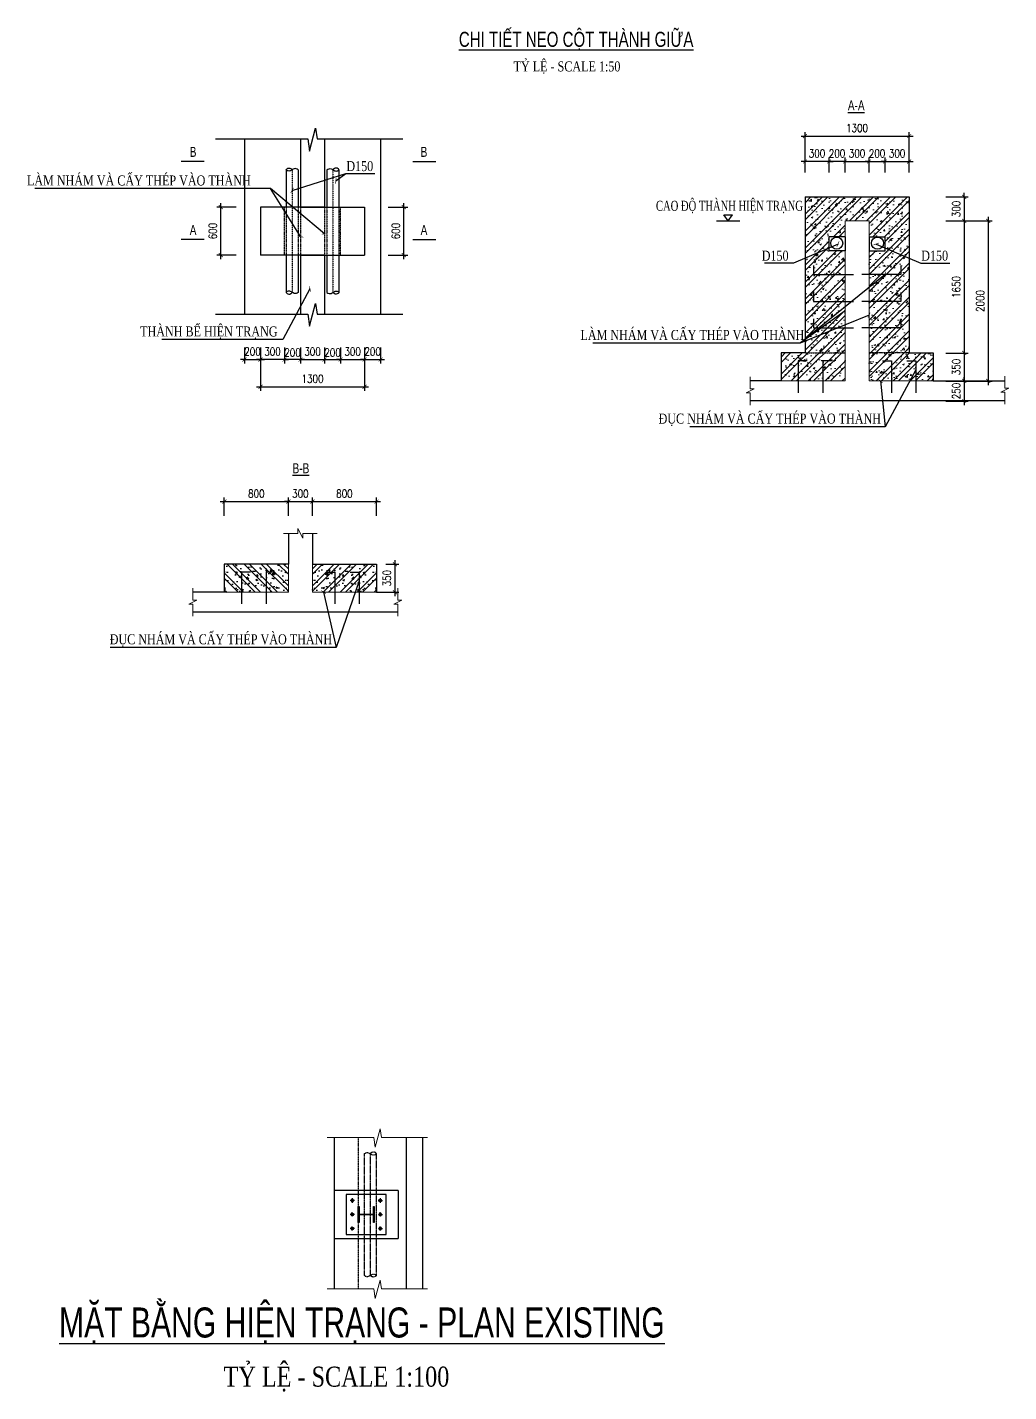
# Model space of a CAD drawing. Header units: millimetres. Extents: x -702765 to 835888, y -645289 to 262.
# Drawn here: x 548044 to 560301, y -361545 to -344497 of the extents above; entities that cross this region are included whole.
import ezdxf
from ezdxf.enums import TextEntityAlignment as Align

# ---------------------------------------------------------------- set-up
doc = ezdxf.new("R2010")
doc.units = ezdxf.units.MM
doc.header["$LTSCALE"] = 0.01
for name, pattern in [('CENTER2', [1.125, 0.75, -0.125, 0.125, -0.125]), ('DASHDOT', [1, 0.5, -0.25, 0, -0.25]), ('DASHED', [19.05, 12.7, -6.35]), ('HIDDEN', [9.525, 6.35, -3.175])]:
    doc.linetypes.add(name, pattern=pattern)
doc.layers.add('HACH', color=8, linetype='Continuous', lineweight=9)
for name, color, linetype in [('khuat', 6, 'DASHED'), ('KHUAT1', 2, 'HIDDEN'), ('TEXT', 2, 'Continuous'), ('THEP', 4, 'Continuous'), ('TIM', 1, 'CENTER2'), ('TIMTRUC', 1, 'DASHDOT'), ('TUONG', 7, 'Continuous')]:
    doc.layers.add(name, color=color, linetype=linetype)
doc.styles.add('style3', font='VHAVAN.TTF', dxfattribs={"width": 0.75})
doc.styles.add('style4', font='vntimeh.shx', dxfattribs={"width": 0.75, "bigfont": 'romansvn.shx'})
doc.styles.add('text', font='romans.shx', dxfattribs={"width": 0.8, "bigfont": 'romansvn.shx'})
doc.styles.add('text1', font='vntimeh.shx', dxfattribs={"width": 0.8, "bigfont": 'romansvn.shx'})
doc.styles.add('VNTIMEHSHX', font='vntimeh.shx', dxfattribs={"width": 0.75})
doc.linetypes.add('ZIGZAG', pattern='A,0.0001,-0.2,[131,ltypeshp.shx,S=0.2,R=0,X=-0.2,Y=0],-0.4,[131,ltypeshp.shx,S=0.2,R=180,X=0.2,Y=0],-0.2', length=0.8001)
doc.dimstyles.new('1-50', dxfattribs={"dimscale": 50, "dimtxt": 2, "dimasz": 1, "dimexe": 1, "dimexo": 0, "dimgap": 1, "dimtad": 1, "dimdec": 0, "dimtxsty": 'text', "dimblk": 'ARCHTICK', "dimcen": 2.5, "dimdle": 1, "dimclrd": 1, "dimclre": 1, "dimclrt": 2, "dimadec": 0, "dimazin": 0, "dimtfac": 1, "dimtdec": 0, "dimtix": 1, "dimtmove": 2, "dimatfit": 3, "dimldrblk": 'ARCHTICK', "dimfxl": 0, "dimarcsym": 0})

# ---------------------------------------------------------------- blocks, each defined once
blk = doc.blocks.new('_ArchTick')
at = {"color": 0, "linetype": 'ByBlock', "const_width": 0.15}
blk.add_lwpolyline([(-0.5, -0.5), (0.5, 0.5)], dxfattribs=at)
blk = doc.blocks.new('*D280')
at = {"color": 1, "lineweight": -2}
for p, q in [((551457, -348497), (551457, -348699)), ((551757, -348497), (551757, -348699)), ((551457, -348649), (551407, -348649)), ((551457, -348649), (551757, -348649)), ((551757, -348649), (551807, -348649))]:
    blk.add_line(p, q, dxfattribs=at)
at = {"layer": 'Defpoints', "color": 0}
for p in [(551457, -348497), (551757, -348497), (551757, -348649)]:
    blk.add_point(p, dxfattribs=at)
at = {"color": 1, "lineweight": -2, "xscale": 50, "yscale": 50, "zscale": 50}
blk.add_blockref('_ArchTick', (551457, -348649), dxfattribs=at)
at = {"color": 1, "lineweight": -2, "xscale": 50, "yscale": 50, "zscale": 50, "rotation": 180}
blk.add_blockref('_ArchTick', (551757, -348649), dxfattribs=at)
at = {"color": 2, "insert": (551607, -348549), "char_height": 100, "attachment_point": 5, "style": 'text'}
blk.add_mtext('300', dxfattribs=at)
blk = doc.blocks.new('*D281')
at = {"color": 1, "lineweight": -2}
for p, q in [((551757, -348497), (551757, -348699)), ((551957, -348497), (551957, -348699)), ((551707, -348649), (552007, -348649))]:
    blk.add_line(p, q, dxfattribs=at)
at = {"layer": 'Defpoints', "color": 0}
for p in [(551757, -348497), (551957, -348497), (551957, -348649)]:
    blk.add_point(p, dxfattribs=at)
at = {"color": 1, "lineweight": -2, "xscale": 50, "yscale": 50, "zscale": 50, "rotation": 180}
blk.add_blockref('_ArchTick', (551757, -348649), dxfattribs=at)
at = {"color": 1, "lineweight": -2, "xscale": 50, "yscale": 50, "zscale": 50}
blk.add_blockref('_ArchTick', (551957, -348649), dxfattribs=at)
at = {"color": 2, "insert": (551857, -348562), "char_height": 100, "attachment_point": 5, "style": 'text'}
blk.add_mtext('200', dxfattribs=at)
blk = doc.blocks.new('*D282')
at = {"color": 1, "lineweight": -2}
for p, q in [((551957, -348497), (551957, -348699)), ((552257, -348497), (552257, -348699)), ((551957, -348649), (551907, -348649)), ((551957, -348649), (552257, -348649)), ((552257, -348649), (552307, -348649))]:
    blk.add_line(p, q, dxfattribs=at)
at = {"layer": 'Defpoints', "color": 0}
for p in [(551957, -348497), (552257, -348497), (552257, -348649)]:
    blk.add_point(p, dxfattribs=at)
at = {"color": 1, "lineweight": -2, "xscale": 50, "yscale": 50, "zscale": 50}
blk.add_blockref('_ArchTick', (551957, -348649), dxfattribs=at)
at = {"color": 1, "lineweight": -2, "xscale": 50, "yscale": 50, "zscale": 50, "rotation": 180}
blk.add_blockref('_ArchTick', (552257, -348649), dxfattribs=at)
at = {"color": 2, "insert": (552107, -348549), "char_height": 100, "attachment_point": 5, "style": 'text'}
blk.add_mtext('300', dxfattribs=at)
blk = doc.blocks.new('*D283')
at = {"color": 1, "lineweight": -2}
for p, q in [((550957, -348497), (550957, -349039)), ((552257, -348497), (552257, -349039)), ((550907, -348989), (552307, -348989))]:
    blk.add_line(p, q, dxfattribs=at)
at = {"layer": 'Defpoints', "color": 0}
for p in [(550957, -348497), (552257, -348497), (552257, -348989)]:
    blk.add_point(p, dxfattribs=at)
at = {"color": 1, "lineweight": -2, "xscale": 50, "yscale": 50, "zscale": 50, "rotation": 180}
blk.add_blockref('_ArchTick', (550957, -348989), dxfattribs=at)
at = {"color": 1, "lineweight": -2, "xscale": 50, "yscale": 50, "zscale": 50}
blk.add_blockref('_ArchTick', (552257, -348989), dxfattribs=at)
at = {"color": 2, "insert": (551607, -348889), "char_height": 100, "attachment_point": 5, "style": 'text'}
blk.add_mtext('1300', dxfattribs=at)
blk = doc.blocks.new('*D284')
at = {"color": 1, "lineweight": -2}
for p, q in [((552746, -347394), (552746, -346694)), ((552553, -346744), (552796, -346744)), ((552553, -347344), (552796, -347344))]:
    blk.add_line(p, q, dxfattribs=at)
at = {"layer": 'Defpoints', "color": 0}
for p in [(552553, -346744), (552746, -346744), (552553, -347344)]:
    blk.add_point(p, dxfattribs=at)
at = {"color": 1, "lineweight": -2, "xscale": 50, "yscale": 50, "zscale": 50}
for p, rotation in [((552746, -346744), 90), ((552746, -347344), 270)]:
    blk.add_blockref('_ArchTick', p, dxfattribs=dict(at, rotation=rotation))
at = {"color": 2, "insert": (552646, -347044), "char_height": 100, "attachment_point": 5, "rotation": 90, "style": 'text'}
blk.add_mtext('600', dxfattribs=at)
blk = doc.blocks.new('*D285')
at = {"color": 1, "lineweight": -2}
for p, q in [((558257, -346174), (558207, -346174)), ((558257, -346312), (558257, -346124)), ((558257, -346174), (558557, -346174)), ((558557, -346312), (558557, -346124)), ((558557, -346174), (558607, -346174))]:
    blk.add_line(p, q, dxfattribs=at)
at = {"layer": 'Defpoints', "color": 0}
for p in [(558557, -346174), (558257, -346312), (558557, -346312)]:
    blk.add_point(p, dxfattribs=at)
at = {"color": 1, "lineweight": -2, "xscale": 50, "yscale": 50, "zscale": 50}
blk.add_blockref('_ArchTick', (558257, -346174), dxfattribs=at)
at = {"color": 1, "lineweight": -2, "xscale": 50, "yscale": 50, "zscale": 50, "rotation": 180}
blk.add_blockref('_ArchTick', (558557, -346174), dxfattribs=at)
at = {"color": 2, "insert": (558407, -346074), "char_height": 100, "attachment_point": 5, "style": 'text'}
blk.add_mtext('300', dxfattribs=at)
blk = doc.blocks.new('*D286')
at = {"color": 1, "lineweight": -2}
for p, q in [((558557, -346174), (558507, -346174)), ((558557, -346312), (558557, -346124)), ((558557, -346174), (558757, -346174)), ((558757, -346312), (558757, -346124)), ((558757, -346174), (558807, -346174))]:
    blk.add_line(p, q, dxfattribs=at)
at = {"layer": 'Defpoints', "color": 0}
for p in [(558757, -346174), (558557, -346312), (558757, -346312)]:
    blk.add_point(p, dxfattribs=at)
at = {"color": 1, "lineweight": -2, "xscale": 50, "yscale": 50, "zscale": 50}
blk.add_blockref('_ArchTick', (558557, -346174), dxfattribs=at)
at = {"color": 1, "lineweight": -2, "xscale": 50, "yscale": 50, "zscale": 50, "rotation": 180}
blk.add_blockref('_ArchTick', (558757, -346174), dxfattribs=at)
at = {"color": 2, "insert": (558657, -346074), "char_height": 100, "attachment_point": 5, "style": 'text'}
blk.add_mtext('200', dxfattribs=at)
blk = doc.blocks.new('*D287')
at = {"color": 1, "lineweight": -2}
for p, q in [((558757, -346174), (558707, -346174)), ((558757, -346312), (558757, -346124)), ((558757, -346174), (559057, -346174)), ((559057, -346312), (559057, -346124)), ((559057, -346174), (559107, -346174))]:
    blk.add_line(p, q, dxfattribs=at)
at = {"layer": 'Defpoints', "color": 0}
for p in [(559057, -346174), (558757, -346312), (559057, -346312)]:
    blk.add_point(p, dxfattribs=at)
at = {"color": 1, "lineweight": -2, "xscale": 50, "yscale": 50, "zscale": 50}
blk.add_blockref('_ArchTick', (558757, -346174), dxfattribs=at)
at = {"color": 1, "lineweight": -2, "xscale": 50, "yscale": 50, "zscale": 50, "rotation": 180}
blk.add_blockref('_ArchTick', (559057, -346174), dxfattribs=at)
at = {"color": 2, "insert": (558907, -346074), "char_height": 100, "attachment_point": 5, "style": 'text'}
blk.add_mtext('300', dxfattribs=at)
blk = doc.blocks.new('*D288')
at = {"color": 1, "lineweight": -2}
for p, q in [((557707, -345856), (559107, -345856)), ((557757, -346312), (557757, -345806)), ((559057, -346312), (559057, -345806))]:
    blk.add_line(p, q, dxfattribs=at)
at = {"layer": 'Defpoints', "color": 0}
for p in [(559057, -345856), (557757, -346312), (559057, -346312)]:
    blk.add_point(p, dxfattribs=at)
at = {"color": 1, "lineweight": -2, "xscale": 50, "yscale": 50, "zscale": 50, "rotation": 180}
blk.add_blockref('_ArchTick', (557757, -345856), dxfattribs=at)
at = {"color": 1, "lineweight": -2, "xscale": 50, "yscale": 50, "zscale": 50}
blk.add_blockref('_ArchTick', (559057, -345856), dxfattribs=at)
at = {"color": 2, "insert": (558407, -345756), "char_height": 100, "attachment_point": 5, "style": 'text'}
blk.add_mtext('1300', dxfattribs=at)
blk = doc.blocks.new('*D289')
at = {"color": 1, "lineweight": -2}
for p, q in [((550461, -347394), (550461, -346694)), ((550654, -346744), (550411, -346744)), ((550654, -347344), (550411, -347344))]:
    blk.add_line(p, q, dxfattribs=at)
at = {"layer": 'Defpoints', "color": 0}
for p in [(550461, -346744), (550654, -346744), (550654, -347344)]:
    blk.add_point(p, dxfattribs=at)
at = {"color": 1, "lineweight": -2, "xscale": 50, "yscale": 50, "zscale": 50}
for p, rotation in [((550461, -346744), 90), ((550461, -347344), 270)]:
    blk.add_blockref('_ArchTick', p, dxfattribs=dict(at, rotation=rotation))
at = {"color": 2, "insert": (550361, -347044), "char_height": 100, "attachment_point": 5, "rotation": 90, "style": 'text'}
blk.add_mtext('600', dxfattribs=at)
blk = doc.blocks.new('*D290')
at = {"color": 1, "lineweight": -2}
for p, q in [((551257, -348497), (551257, -348699)), ((551457, -348497), (551457, -348699)), ((551507, -348649), (551207, -348649))]:
    blk.add_line(p, q, dxfattribs=at)
at = {"layer": 'Defpoints', "color": 0}
for p in [(551257, -348497), (551457, -348497), (551257, -348649)]:
    blk.add_point(p, dxfattribs=at)
at = {"color": 1, "lineweight": -2, "xscale": 50, "yscale": 50, "zscale": 50, "rotation": 180}
blk.add_blockref('_ArchTick', (551257, -348649), dxfattribs=at)
at = {"color": 1, "lineweight": -2, "xscale": 50, "yscale": 50, "zscale": 50}
blk.add_blockref('_ArchTick', (551457, -348649), dxfattribs=at)
at = {"color": 2, "insert": (551357, -348562), "char_height": 100, "attachment_point": 5, "style": 'text'}
blk.add_mtext('200', dxfattribs=at)
blk = doc.blocks.new('*D291')
at = {"color": 1, "lineweight": -2}
for p, q in [((550957, -348497), (550957, -348699)), ((551257, -348497), (551257, -348699)), ((550957, -348649), (550907, -348649)), ((551257, -348649), (550957, -348649)), ((551257, -348649), (551307, -348649))]:
    blk.add_line(p, q, dxfattribs=at)
at = {"layer": 'Defpoints', "color": 0}
for p in [(550957, -348497), (551257, -348497), (550957, -348649)]:
    blk.add_point(p, dxfattribs=at)
at = {"color": 1, "lineweight": -2, "xscale": 50, "yscale": 50, "zscale": 50}
blk.add_blockref('_ArchTick', (550957, -348649), dxfattribs=at)
at = {"color": 1, "lineweight": -2, "xscale": 50, "yscale": 50, "zscale": 50, "rotation": 180}
blk.add_blockref('_ArchTick', (551257, -348649), dxfattribs=at)
at = {"color": 2, "insert": (551107, -348549), "char_height": 100, "attachment_point": 5, "style": 'text'}
blk.add_mtext('300', dxfattribs=at)
blk = doc.blocks.new('*D292')
at = {"color": 1, "lineweight": -2}
for p, q in [((558057, -346174), (558007, -346174)), ((558057, -346312), (558057, -346124)), ((558257, -346174), (558057, -346174)), ((558257, -346312), (558257, -346124)), ((558257, -346174), (558307, -346174))]:
    blk.add_line(p, q, dxfattribs=at)
at = {"layer": 'Defpoints', "color": 0}
for p in [(558057, -346174), (558057, -346312), (558257, -346312)]:
    blk.add_point(p, dxfattribs=at)
at = {"color": 1, "lineweight": -2, "xscale": 50, "yscale": 50, "zscale": 50}
blk.add_blockref('_ArchTick', (558057, -346174), dxfattribs=at)
at = {"color": 1, "lineweight": -2, "xscale": 50, "yscale": 50, "zscale": 50, "rotation": 180}
blk.add_blockref('_ArchTick', (558257, -346174), dxfattribs=at)
at = {"color": 2, "insert": (558157, -346074), "char_height": 100, "attachment_point": 5, "style": 'text'}
blk.add_mtext('200', dxfattribs=at)
blk = doc.blocks.new('*D293')
at = {"color": 1, "lineweight": -2}
for p, q in [((557757, -346174), (557707, -346174)), ((557757, -346312), (557757, -346124)), ((558057, -346174), (557757, -346174)), ((558057, -346312), (558057, -346124)), ((558057, -346174), (558107, -346174))]:
    blk.add_line(p, q, dxfattribs=at)
at = {"layer": 'Defpoints', "color": 0}
for p in [(557757, -346174), (557757, -346312), (558057, -346312)]:
    blk.add_point(p, dxfattribs=at)
at = {"color": 1, "lineweight": -2, "xscale": 50, "yscale": 50, "zscale": 50}
blk.add_blockref('_ArchTick', (557757, -346174), dxfattribs=at)
at = {"color": 1, "lineweight": -2, "xscale": 50, "yscale": 50, "zscale": 50, "rotation": 180}
blk.add_blockref('_ArchTick', (558057, -346174), dxfattribs=at)
at = {"color": 2, "insert": (557907, -346074), "char_height": 100, "attachment_point": 5, "style": 'text'}
blk.add_mtext('300', dxfattribs=at)
blk = doc.blocks.new('*D296')
at = {"color": 1, "lineweight": -2}
for p, q in [((550757, -348497), (550757, -348699)), ((550957, -348497), (550957, -348699)), ((550757, -348649), (550707, -348649)), ((550757, -348649), (550957, -348649)), ((550957, -348649), (551007, -348649))]:
    blk.add_line(p, q, dxfattribs=at)
at = {"layer": 'Defpoints', "color": 0}
for p in [(550757, -348497), (550957, -348497), (550957, -348649)]:
    blk.add_point(p, dxfattribs=at)
at = {"color": 1, "lineweight": -2, "xscale": 50, "yscale": 50, "zscale": 50}
blk.add_blockref('_ArchTick', (550757, -348649), dxfattribs=at)
at = {"color": 1, "lineweight": -2, "xscale": 50, "yscale": 50, "zscale": 50, "rotation": 180}
blk.add_blockref('_ArchTick', (550957, -348649), dxfattribs=at)
at = {"color": 2, "insert": (550857, -348549), "char_height": 100, "attachment_point": 5, "style": 'text'}
blk.add_mtext('200', dxfattribs=at)
blk = doc.blocks.new('*D297')
at = {"color": 1, "lineweight": -2}
for p, q in [((552257, -348497), (552257, -348699)), ((552457, -348497), (552457, -348699)), ((552257, -348649), (552207, -348649)), ((552257, -348649), (552457, -348649)), ((552457, -348649), (552507, -348649))]:
    blk.add_line(p, q, dxfattribs=at)
at = {"layer": 'Defpoints', "color": 0}
for p in [(552257, -348497), (552457, -348497), (552457, -348649)]:
    blk.add_point(p, dxfattribs=at)
at = {"color": 1, "lineweight": -2, "xscale": 50, "yscale": 50, "zscale": 50}
blk.add_blockref('_ArchTick', (552257, -348649), dxfattribs=at)
at = {"color": 1, "lineweight": -2, "xscale": 50, "yscale": 50, "zscale": 50, "rotation": 180}
blk.add_blockref('_ArchTick', (552457, -348649), dxfattribs=at)
at = {"color": 2, "insert": (552357, -348549), "char_height": 100, "attachment_point": 5, "style": 'text'}
blk.add_mtext('200', dxfattribs=at)
blk = doc.blocks.new('*D337')
at = {"color": 1, "lineweight": -2}
for p, q in [((559746, -346617), (559746, -346567)), ((559516, -346617), (559796, -346617)), ((559746, -346617), (559746, -346917)), ((559516, -346917), (559796, -346917)), ((559746, -346917), (559746, -346967))]:
    blk.add_line(p, q, dxfattribs=at)
at = {"layer": 'Defpoints', "color": 0}
for p in [(559516, -346617), (559516, -346917), (559746, -346917)]:
    blk.add_point(p, dxfattribs=at)
at = {"color": 1, "lineweight": -2, "xscale": 50, "yscale": 50, "zscale": 50}
for p, rotation in [((559746, -346617), 270), ((559746, -346917), 90)]:
    blk.add_blockref('_ArchTick', p, dxfattribs=dict(at, rotation=rotation))
at = {"color": 2, "insert": (559646, -346767), "char_height": 100, "attachment_point": 5, "rotation": 90, "style": 'text'}
blk.add_mtext('300', dxfattribs=at)
blk = doc.blocks.new('*D338')
at = {"color": 1, "lineweight": -2}
for p, q in [((559746, -346867), (559746, -348617)), ((559516, -346917), (559796, -346917)), ((559516, -348567), (559796, -348567))]:
    blk.add_line(p, q, dxfattribs=at)
at = {"layer": 'Defpoints', "color": 0}
for p in [(559516, -346917), (559516, -348567), (559746, -348567)]:
    blk.add_point(p, dxfattribs=at)
at = {"color": 1, "lineweight": -2, "xscale": 50, "yscale": 50, "zscale": 50}
for p, rotation in [((559746, -346917), 90), ((559746, -348567), 270)]:
    blk.add_blockref('_ArchTick', p, dxfattribs=dict(at, rotation=rotation))
at = {"color": 2, "insert": (559646, -347742), "char_height": 100, "attachment_point": 5, "rotation": 90, "style": 'text'}
blk.add_mtext('1650', dxfattribs=at)
blk = doc.blocks.new('*D339')
at = {"color": 1, "lineweight": -2}
for p, q in [((559516, -348567), (559796, -348567)), ((559746, -348517), (559746, -348967)), ((559516, -348917), (559796, -348917))]:
    blk.add_line(p, q, dxfattribs=at)
at = {"layer": 'Defpoints', "color": 0}
for p in [(559516, -348567), (559516, -348917), (559746, -348917)]:
    blk.add_point(p, dxfattribs=at)
at = {"color": 1, "lineweight": -2, "xscale": 50, "yscale": 50, "zscale": 50}
for p, rotation in [((559746, -348567), 90), ((559746, -348917), 270)]:
    blk.add_blockref('_ArchTick', p, dxfattribs=dict(at, rotation=rotation))
at = {"color": 2, "insert": (559646, -348742), "char_height": 100, "attachment_point": 5, "rotation": 90, "style": 'text'}
blk.add_mtext('350', dxfattribs=at)
blk = doc.blocks.new('*D340')
at = {"color": 1, "lineweight": -2}
for p, q in [((559516, -348917), (559796, -348917)), ((559746, -348917), (559746, -348867)), ((559746, -348917), (559746, -349167)), ((559516, -349167), (559796, -349167)), ((559746, -349167), (559746, -349217))]:
    blk.add_line(p, q, dxfattribs=at)
at = {"layer": 'Defpoints', "color": 0}
for p in [(559516, -348917), (559516, -349167), (559746, -349167)]:
    blk.add_point(p, dxfattribs=at)
at = {"color": 1, "lineweight": -2, "xscale": 50, "yscale": 50, "zscale": 50}
for p, rotation in [((559746, -348917), 270), ((559746, -349167), 90)]:
    blk.add_blockref('_ArchTick', p, dxfattribs=dict(at, rotation=rotation))
at = {"color": 2, "insert": (559646, -349042), "char_height": 100, "attachment_point": 5, "rotation": 90, "style": 'text'}
blk.add_mtext('250', dxfattribs=at)
blk = doc.blocks.new('*D341')
at = {"color": 1, "lineweight": -2}
for p, q in [((560046, -346867), (560046, -348967)), ((559516, -346917), (560096, -346917)), ((559516, -348917), (560096, -348917))]:
    blk.add_line(p, q, dxfattribs=at)
at = {"layer": 'Defpoints', "color": 0}
for p in [(559516, -346917), (559516, -348917), (560046, -348917)]:
    blk.add_point(p, dxfattribs=at)
at = {"color": 1, "lineweight": -2, "xscale": 50, "yscale": 50, "zscale": 50}
for p, rotation in [((560046, -346917), 90), ((560046, -348917), 270)]:
    blk.add_blockref('_ArchTick', p, dxfattribs=dict(at, rotation=rotation))
at = {"color": 2, "insert": (559946, -347917), "char_height": 100, "attachment_point": 5, "rotation": 90, "style": 'text'}
blk.add_mtext('2000', dxfattribs=at)
blk = doc.blocks.new('*D347')
at = {"color": 1, "lineweight": -2}
for p, q in [((550455, -350424), (551355, -350424)), ((550505, -350603), (550505, -350374)), ((551305, -350603), (551305, -350374))]:
    blk.add_line(p, q, dxfattribs=at)
at = {"layer": 'Defpoints', "color": 0}
for p in [(551305, -350424), (550505, -350603), (551305, -350603)]:
    blk.add_point(p, dxfattribs=at)
at = {"color": 1, "lineweight": -2, "xscale": 50, "yscale": 50, "zscale": 50, "rotation": 180}
blk.add_blockref('_ArchTick', (550505, -350424), dxfattribs=at)
at = {"color": 1, "lineweight": -2, "xscale": 50, "yscale": 50, "zscale": 50}
blk.add_blockref('_ArchTick', (551305, -350424), dxfattribs=at)
at = {"color": 2, "insert": (550905, -350324), "char_height": 100, "attachment_point": 5, "style": 'text'}
blk.add_mtext('800', dxfattribs=at)
blk = doc.blocks.new('*D348')
at = {"color": 1, "lineweight": -2}
for p, q in [((551305, -350424), (551255, -350424)), ((551305, -350603), (551305, -350374)), ((551305, -350424), (551605, -350424)), ((551605, -350603), (551605, -350374)), ((551605, -350424), (551655, -350424))]:
    blk.add_line(p, q, dxfattribs=at)
at = {"layer": 'Defpoints', "color": 0}
for p in [(551605, -350424), (551305, -350603), (551605, -350603)]:
    blk.add_point(p, dxfattribs=at)
at = {"color": 1, "lineweight": -2, "xscale": 50, "yscale": 50, "zscale": 50}
blk.add_blockref('_ArchTick', (551305, -350424), dxfattribs=at)
at = {"color": 1, "lineweight": -2, "xscale": 50, "yscale": 50, "zscale": 50, "rotation": 180}
blk.add_blockref('_ArchTick', (551605, -350424), dxfattribs=at)
at = {"color": 2, "insert": (551455, -350324), "char_height": 100, "attachment_point": 5, "style": 'text'}
blk.add_mtext('300', dxfattribs=at)
blk = doc.blocks.new('*D349')
at = {"color": 1, "lineweight": -2}
for p, q in [((551555, -350424), (552455, -350424)), ((551605, -350603), (551605, -350374)), ((552405, -350603), (552405, -350374))]:
    blk.add_line(p, q, dxfattribs=at)
at = {"layer": 'Defpoints', "color": 0}
for p in [(552405, -350424), (551605, -350603), (552405, -350603)]:
    blk.add_point(p, dxfattribs=at)
at = {"color": 1, "lineweight": -2, "xscale": 50, "yscale": 50, "zscale": 50, "rotation": 180}
blk.add_blockref('_ArchTick', (551605, -350424), dxfattribs=at)
at = {"color": 1, "lineweight": -2, "xscale": 50, "yscale": 50, "zscale": 50}
blk.add_blockref('_ArchTick', (552405, -350424), dxfattribs=at)
at = {"color": 2, "insert": (552005, -350324), "char_height": 100, "attachment_point": 5, "style": 'text'}
blk.add_mtext('800', dxfattribs=at)
blk = doc.blocks.new('*D350')
at = {"color": 1, "lineweight": -2}
for p, q in [((552635, -351155), (552635, -351605)), ((552521, -351205), (552685, -351205)), ((552521, -351555), (552685, -351555))]:
    blk.add_line(p, q, dxfattribs=at)
at = {"layer": 'Defpoints', "color": 0}
for p in [(552521, -351205), (552521, -351555), (552635, -351555)]:
    blk.add_point(p, dxfattribs=at)
at = {"color": 1, "lineweight": -2, "xscale": 50, "yscale": 50, "zscale": 50}
for p, rotation in [((552635, -351205), 90), ((552635, -351555), 270)]:
    blk.add_blockref('_ArchTick', p, dxfattribs=dict(at, rotation=rotation))
at = {"color": 2, "insert": (552535, -351380), "char_height": 100, "attachment_point": 5, "rotation": 90, "style": 'text'}
blk.add_mtext('350', dxfattribs=at)
blk = doc.blocks.new('bulong')
at = {"layer": 'khuat'}
for p, q in [((553884, -433202), (553884, -433147)), ((553911, -433174), (553856, -433174))]:
    blk.add_line(p, q, dxfattribs=at)
at = {"layer": 'TUONG'}
blk.add_circle((553884, -433174), 16, dxfattribs=at)

msp = doc.modelspace()

# ---------------------------------------------------------------- hatches: boundary and pattern name
h = msp.add_hatch()
h.set_pattern_fill('BETONG', color=256, scale=30, style=0, pattern_type=2)
h.set_pattern_definition([(135, (1081457.59, 2112.14), (106.066017, 106.066017), []), (135, (1081452.49, 2262.14), (106.066017, 106.066017), []), (130, (1081457.59, 2112.14), (-215.178055, -18.82564), [22.5, -247.5]), (185, (1081457.6, 2112.14), (41.6254, 225.65764), [18, -198]), (79.5486, (1081439.66, 2110.57), (-173.552815, 206.83186), [19.12206, -210.34263]), (133.8158, (1081457.6, 2172.14), (-320.17231, -49.6557), [33.75, -371.25]), (83.3644, (1081430.9, 2168), (-280.39881, 292.23536), [28.68309, -315.5139]), (188.8158, (1081457.6, 2172.14), (-280.39858, 292.23558), [27, -297]), (159, (1081427.59, 2157.14), (-179.072116, -120.785667), [22.5, -247.5]), (214, (1081427.6, 2157.14), (-72.9946, 217.54501), [18, -198]), (108.5486, (1081412.67, 2147.07), (-252.06679, 96.75915), [19.12206, -210.34263]), (142.5, (1081457.59, 2112.14), (-3.647957, 99.868156), [0, -195.6, 0, -201, 0, -198.75]), (172.5, (1081457.59, 2112.14), (-78.920861, 118.323514), [0, -114.6, 0, -191.1, 0, -75.75]), (212.5, (1081524.49, 2112.14), (-160.146731, -6.766462), [0, -75, 0, -234, 0, -310.5]), (222.5, (1081554.49, 2112.14), (-174.95585, 30.031495), [0, -97.5, 0, -155.4, 0, -220.5])])
h.paths.add_polyline_path([(550504.5, -351204.9), (551304.5, -351204.9), (551304.5, -351554.9), (550504.5, -351554.9)])
h = msp.add_hatch()
h.set_pattern_fill('BETONG', color=256, scale=30, style=0, pattern_type=2)
h.set_pattern_definition([(45, (21451.43, 2112.14), (-106.066017, 106.066017), []), (45, (21456.53, 2262.14), (-106.066017, 106.066017), []), (50, (21451.43, 2112.14), (215.178055, -18.82564), [22.5, -247.5]), (355, (21451.43, 2112.14), (-41.6254, 225.65764), [18, -198]), (100.4514, (21469.36, 2110.57), (173.552815, 206.83186), [19.12206, -210.34263]), (46.1842, (21451.43, 2172.14), (320.17231, -49.6557), [33.75, -371.25]), (96.6356, (21478.1, 2168), (280.39881, 292.23536), [28.68309, -315.5139]), (351.1842, (21451.43, 2172.14), (280.39858, 292.23558), [27, -297]), (21, (21481.43, 2157.14), (179.072116, -120.785667), [22.5, -247.5]), (326, (21481.43, 2157.14), (72.9946, 217.54501), [18, -198]), (71.4514, (21496.35, 2147.07), (252.06679, 96.75915), [19.12206, -210.34263]), (37.5, (21451.426, 2112.14), (3.647957, 99.868156), [0, -195.6, 0, -201, 0, -198.75]), (7.5, (21451.43, 2112.14), (78.920861, 118.323514), [0, -114.6, 0, -191.1, 0, -75.75]), (327.5, (21384.526, 2112.14), (160.146731, -6.766462), [0, -75, 0, -234, 0, -310.5]), (317.5, (21354.53, 2112.14), (174.95585, 30.031495), [0, -97.5, 0, -155.4, 0, -220.5])])
h.paths.add_polyline_path([(552404.5, -351204.9), (551604.5, -351204.9), (551604.5, -351554.9), (552404.5, -351554.9)])
at = {"layer": 'HACH'}
h = msp.add_hatch(dxfattribs=at)
h.set_pattern_fill('BETONG', color=256, scale=30, style=0, pattern_type=2)
h.set_pattern_definition([(45, (1629.27, 4750.49), (-106.066017, 106.066017), []), (45, (1634.37, 4900.49), (-106.066017, 106.066017), []), (50, (1629.27, 4750.49), (215.178055, -18.82564), [22.5, -247.5]), (355, (1629.27, 4750.49), (-41.6254, 225.65764), [18, -198]), (100.4514, (1647.2, 4748.92), (173.552815, 206.83186), [19.12206, -210.34263]), (46.1842, (1629.27, 4810.5), (320.17231, -49.6557), [33.75, -371.25]), (96.6356, (1655.95, 4806.35), (280.39881, 292.23536), [28.68309, -315.5139]), (351.1842, (1629.27, 4810.5), (280.39858, 292.23558), [27, -297]), (21, (1659.27, 4795.49), (179.072116, -120.785667), [22.5, -247.5]), (326, (1659.27, 4795.49), (72.9946, 217.54501), [18, -198]), (71.4514, (1674.2, 4785.42), (252.06679, 96.75915), [19.12206, -210.34263]), (37.5, (1629.27, 4750.49), (3.647957, 99.868156), [0, -195.6, 0, -201, 0, -198.75]), (7.5, (1629.27, 4750.49), (78.920861, 118.323514), [0, -114.6, 0, -191.1, 0, -75.75]), (327.5, (1562.37, 4750.49), (160.146731, -6.766462), [0, -75, 0, -234, 0, -310.5]), (317.5, (1532.37, 4750.49), (174.95585, 30.031495), [0, -97.5, 0, -155.4, 0, -220.5])])
h.paths.add_polyline_path([(558757.5, -347116.6), (558757.5, -347291.9), (558557.5, -347291.9), (558557.5, -348566.6), (559057.5, -348566.6), (559057.5, -346616.6), (557757.5, -346616.6), (557757.5, -348566.6), (558257.5, -348566.6), (558257.5, -347291.9), (558057.5, -347291.9), (558057.5, -347116.6), (558257.5, -347116.6), (558257.5, -346916.6), (558557.5, -346916.6), (558557.5, -347116.6)])
h.paths.add_polyline_path([(558257.5, -348566.6), (557757.5, -348566.6), (557457.5, -348566.6), (557457.5, -348916.6), (558257.5, -348916.6)])
h.paths.add_polyline_path([(559057.5, -348566.6), (558557.5, -348566.6), (558557.5, -348916.6), (559357.5, -348916.6), (559357.5, -348566.6)])

# ---------------------------------------------------------------- linework, layer by layer
for p, q in [((550756.8, -345892.5), (550756.8, -348080.5)), ((551456.8, -345892.5), (551456.8, -346744.2)), ((551756.8, -345892.5), (551756.8, -346744.2)), ((552456.8, -345892.5), (552456.8, -348080.5)), ((550252.7, -346172.4), (549964, -346172.4)), ((552857.9, -346172.4), (553146.6, -346172.4)), ((551276.8, -346277.5), (551276.8, -346744.2)), ((551426.8, -346277.5), (551426.8, -346744.2)), ((551786.8, -346277.5), (551786.8, -346744.2)), ((551936.8, -346277.5), (551936.8, -346744.2)), ((557757.5, -346616.6), (559057.5, -346616.6)), ((557757.5, -346616.6), (557757.5, -348566.6)), ((559057.5, -346616.6), (559057.5, -348566.6)), ((550956.8, -346744.2), (550956.8, -347344.2)), ((551756.8, -346744.2), (550956.8, -346744.2)), ((551456.8, -346744.2), (552256.8, -346744.2)), ((552256.8, -346744.2), (552256.8, -347344.2)), ((556797.9, -346916.6), (556743.9, -346842.2)), ((556743.9, -346842.2), (556851.9, -346842.2)), ((556797.9, -346916.6), (556851.9, -346842.2)), ((556653.6, -346916.6), (556942.3, -346916.6)), ((550252.7, -347148.5), (549964, -347148.5)), ((552857.9, -347148.5), (553146.6, -347148.5)), ((558257.5, -347116.6), (558057.5, -347116.6)), ((558057.5, -347291.9), (558057.5, -347116.6)), ((558257.5, -347116.6), (558257.5, -347291.9)), ((558557.5, -347116.6), (558557.5, -347291.9)), ((558557.5, -347116.6), (558757.5, -347116.6)), ((558757.5, -347291.9), (558757.5, -347116.6)), ((551756.8, -347344.2), (550956.8, -347344.2)), ((551276.8, -347344.2), (551276.8, -347810.3)), ((551426.8, -347344.2), (551426.8, -347810.3)), ((551456.8, -347344.2), (551456.8, -348080.5)), ((551456.8, -347344.2), (552256.8, -347344.2)), ((551756.8, -347344.2), (551756.8, -348080.5)), ((551786.8, -347344.2), (551786.8, -347810.3)), ((551936.8, -347344.2), (551936.8, -347810.3)), ((558257.5, -347291.9), (558057.5, -347291.9)), ((558557.5, -347291.9), (558757.5, -347291.9)), ((557457.5, -348566.6), (557457.5, -348916.6)), ((559357.5, -348566.6), (559357.5, -348916.6)), ((551304.5, -350820.4), (551304.5, -351204.9)), ((551604.5, -350820.4), (551604.5, -351204.9)), ((550504.5, -351204.9), (550504.5, -351554.9)), ((552404.5, -351204.9), (552404.5, -351554.9)), ((550504.5, -351554.9), (550111.7, -351554.9)), ((551878.1, -358368.5), (551878.1, -360257.7)), ((552978.1, -358368.5), (552978.1, -360257.7)), ((552678.1, -359031), (551878.1, -359031)), ((552678.1, -359031), (552678.1, -359631)), ((551878.1, -359631), (552678.1, -359631))]:
    msp.add_line(p, q)
at = {"color": 8}
msp.add_line((552778.1, -358368.5), (552778.1, -360257.7), dxfattribs=at)
for points in [[(550396.1, -345892.5), (551547.7, -345892.5), (551567.4, -346044.7), (551642.6, -345759.6), (551665.7, -345892.5), (552735.7, -345892.5)], [(557862.2, -347475.3), (557862.2, -347586.6), (558360.9, -347586.6)], [(558952.7, -347475.3), (558952.7, -347586.6), (558465.4, -347586.6)], [(557862.2, -347812.4), (557862.2, -347923.7), (558360.9, -347923.7)], [(558952.7, -347812.4), (558952.7, -347923.7), (558465.4, -347923.7)], [(550396.1, -348080.5), (551547.7, -348080.5), (551567.4, -348232.7), (551642.6, -347947.7), (551665.7, -348080.5), (552735.7, -348080.5)], [(557862.2, -348139.7), (557862.2, -348251), (558360.9, -348251)], [(558952.7, -348139.7), (558952.7, -348251), (558465.4, -348251)], [(557784.3, -348666.6), (557672.9, -348666.6), (557672.9, -349063.1)], [(558090.1, -348666.6), (557978.7, -348666.6), (557978.7, -349063.1)], [(558724.9, -348666.6), (558836.2, -348666.6), (558836.2, -349063.1)], [(559030.7, -348666.6), (559142, -348666.6), (559142, -349063.1)], [(550831.3, -351304.9), (550720, -351304.9), (550720, -351701.5)], [(551137.1, -351304.9), (551025.8, -351304.9), (551025.8, -351701.5)], [(551771.9, -351304.9), (551883.2, -351304.9), (551883.2, -351701.5)], [(552077.7, -351304.9), (552189, -351304.9), (552189, -351701.5)]]:
    msp.add_lwpolyline(points)
for centre in [(558152.5, -347194.7), (558662.5, -347194.7)]:
    msp.add_circle(centre, 75)
for points in [[(551426.7, -346278.7), (551400.3, -346264.2), (551351.8, -346278.3), (551312.1, -346293.9), (551276.8, -346278.1), (551311.7, -346257), (551351.8, -346277.5)], [(551786.8, -346278.7), (551813.2, -346264.2), (551861.8, -346278.3), (551901.4, -346293.9), (551936.7, -346278.1), (551901.9, -346257), (551861.8, -346277.5)], [(551426.8, -347809.5), (551400.3, -347824), (551351.8, -347809.9), (551312.1, -347794.2), (551276.8, -347810), (551311.7, -347831.2), (551351.8, -347810.6)], [(551786.8, -347809.5), (551813.2, -347824), (551861.8, -347809.9), (551901.5, -347794.2), (551936.8, -347810), (551901.9, -347831.2), (551861.8, -347810.6)]]:
    msp.add_spline(points, degree=3)
at = {"layer": 'HACH', "linetype": 'ZIGZAG', "ltscale": 50}
for p, q in [((558257.5, -346916.6), (558257.5, -348916.6)), ((558257.5, -346916.6), (558557.5, -346916.6)), ((558557.5, -346916.6), (558557.5, -348916.6)), ((557457.5, -348916.6), (558257.5, -348916.6)), ((559357.5, -348916.6), (558557.5, -348916.6)), ((551304.5, -351204.9), (551304.5, -351554.9)), ((551604.5, -351204.9), (551604.5, -351554.9)), ((550504.5, -351554.9), (551304.5, -351554.9)), ((552404.5, -351554.9), (551604.5, -351554.9))]:
    msp.add_line(p, q, dxfattribs=at)
at = {"layer": 'HACH', "ltscale": 50}
for points in [[(557072.9, -348866.6), (557072.9, -349016.6), (557122.9, -349016.6), (557022.9, -349066.6), (557072.9, -349066.6), (557072.9, -349216.6)], [(560250.9, -348857.3), (560250.9, -349007.3), (560300.9, -349007.3), (560200.9, -349057.3), (560250.9, -349057.3), (560250.9, -349207.3)], [(551244.5, -350820.4), (551424.5, -350820.4), (551424.5, -350760.4), (551484.5, -350880.4), (551484.5, -350820.4), (551664.5, -350820.4)], [(550111.7, -351504.9), (550111.7, -351654.9), (550161.7, -351654.9), (550061.7, -351704.9), (550111.7, -351704.9), (550111.7, -351854.9)], [(552670.4, -351504.9), (552670.4, -351654.9), (552720.4, -351654.9), (552620.4, -351704.9), (552670.4, -351704.9), (552670.4, -351854.9)], [(551791.1, -358368.5), (552373.6, -358368.5), (552389.3, -358490.3), (552449.5, -358262.2), (552467.9, -358368.5), (553041.4, -358368.5)], [(551791.1, -360257.7), (552373.6, -360257.7), (552389.3, -360379.5), (552449.5, -360151.4), (552467.9, -360257.7), (553041.4, -360257.7)]]:
    msp.add_lwpolyline(points, dxfattribs=at)
at = {"layer": 'khuat', "ltscale": 10}
msp.add_line((552178.1, -358368.5), (552178.1, -360257.7), dxfattribs=at)
at = {"layer": 'KHUAT1', "color": 8, "ltscale": 20}
for p, q in [((551256.8, -347344.2), (551256.8, -346744.2)), ((551276.8, -346744.2), (551276.8, -347344.2)), ((551426.8, -346744.2), (551426.8, -347344.2)), ((551456.8, -346744.2), (551456.8, -347344.2)), ((551756.8, -346744.2), (551756.8, -347344.2)), ((551786.8, -346744.2), (551786.8, -347344.2)), ((551936.8, -346744.2), (551936.8, -347344.2)), ((551956.8, -347344.2), (551956.8, -346744.2)), ((557757.5, -348566.6), (558257.5, -348566.6)), ((559057.5, -348566.6), (558557.5, -348566.6))]:
    msp.add_line(p, q, dxfattribs=at)
at = {"layer": 'THEP', "color": 4}
msp.add_lwpolyline([(552178.1, -359431), (552178.1, -359231), (552190.1, -359231), (552190.1, -359327), (552366.1, -359327), (552366.1, -359231), (552378.1, -359231), (552378.1, -359431), (552366.1, -359431), (552366.1, -359335), (552190.1, -359335), (552190.1, -359431)], close=True, dxfattribs=at)
at = {"layer": 'TIM', "color": 148, "ltscale": 500}
for p, q in [((552253.1, -358571.6), (552253.1, -360091.5)), ((552328.1, -358570.4), (552328.1, -360091.5)), ((552403.1, -358569.7), (552403.1, -360091.5))]:
    msp.add_line(p, q, dxfattribs=at)
for points in [[(552253.1, -358571.6), (552279.6, -358557.1), (552328.1, -358571.2), (552367.8, -358586.8), (552403.2, -358571), (552368.2, -358549.9), (552328.1, -358570.4)], [(552253.1, -360090.4), (552279.6, -360104.9), (552328.1, -360090.8), (552367.8, -360075.2), (552403.2, -360091), (552368.2, -360112.1), (552328.1, -360091.5)]]:
    msp.add_spline(points, degree=3, dxfattribs=at)
at = {"layer": 'TIMTRUC', "ltscale": 10}
for p, q in [((551351.8, -346277.5), (551351.8, -347810.3)), ((551861.8, -346277.5), (551861.8, -347810.3))]:
    msp.add_line(p, q, dxfattribs=at)
at = {"layer": 'TUONG'}
for p, q in [((557757.5, -348566.6), (557457.5, -348566.6)), ((559057.5, -348566.6), (559357.5, -348566.6)), ((557457.5, -348916.6), (557072.9, -348916.6)), ((559357.5, -348916.6), (560250.9, -348916.6)), ((560250.9, -349166.6), (557072.9, -349166.6)), ((551304.5, -351204.9), (550504.5, -351204.9)), ((551604.5, -351204.9), (552404.5, -351204.9)), ((552404.5, -351554.9), (552670.4, -351554.9)), ((552670.4, -351804.9), (550111.7, -351804.9))]:
    msp.add_line(p, q, dxfattribs=at)
msp.add_lwpolyline([(552028.1, -359581), (552528.1, -359581), (552528.1, -359081), (552028.1, -359081)], close=True, dxfattribs=at)

# ---------------------------------------------------------------- block references
at = {"layer": 'khuat', "xscale": -1, "rotation": 180}
msp.add_blockref('bulong', (-1780.4, -792330.4), dxfattribs=at)
at = {"layer": 'khuat', "rotation": 180}
msp.add_blockref('bulong', (1106336.7, -792330.4), dxfattribs=at)
at = {"layer": 'khuat'}
for p in [(-1780.4, 73843.5), (-1780.4, 73668.5)]:
    msp.add_blockref('bulong', p, dxfattribs=at)
at = {"layer": 'khuat', "xscale": -1}
for p in [(1106336.7, 73843.5), (1106336.7, 73668.5)]:
    msp.add_blockref('bulong', p, dxfattribs=at)

# ---------------------------------------------------------------- texts
at = {"color": 4, "style": 'style3', "width": 0.75}
for s, height, p in [('%%Uchi tiÕt neo cét thµnh gi÷a', 187.5, (553434.1, -344741.6)), ('%%UmÆt b»ng hiÖn tr¹ng - plan existing', 375, (548440.5, -360867.3))]:
    msp.add_text(s, height=height, dxfattribs=at).set_placement(p)
at = {"layer": 'TEXT', "style": 'text1', "width": 0.8}
for s, height, p in [('tû lÖ - scale 1:50', 125, (554117.5, -345048.7)), ('tû lÖ - scale 1:100', 250, (550495.8, -361481.5))]:
    msp.add_text(s, height=height, dxfattribs=at).set_placement(p)
at = {"layer": 'TEXT'}
for s, style, width, p in [('%%ua-a', 'style3', 0.75, (558292.5, -345473.2)), ('b', 'style3', 0.75, (550073.2, -346053.8)), ('b', 'style3', 0.75, (552957, -346053.8)), ('D150', 'style4', 0.8, (552029.1, -346231.5)), ('lµm nh¸m vµ cÊy thÐp vµo thµnh', 'VNTIMEHSHX', 0.8, (548040.1, -346411.1)), ('cao ®é thµnh hiÖn tr¹ng', 'VNTIMEHSHX', 0.7, (555895.8, -346727.4)), ('a', 'style3', 0.75, (550073.2, -347029.9)), ('a', 'style3', 0.75, (552957, -347029.9)), ('D150', 'style4', 0.8, (557216.3, -347350.8)), ('D150', 'style4', 0.8, (559208.2, -347350.8)), ('thµnh bÓ hiÖn tr¹ng', 'VNTIMEHSHX', 0.8, (549453.9, -348297.7)), ('lµm nh¸m vµ cÊy thÐp vµo thµnh', 'VNTIMEHSHX', 0.8, (554952.9, -348341.3)), ('®ôc nh¸m vµ cÊy thÐp vµo thµnh', 'VNTIMEHSHX', 0.8, (555928.5, -349386.4)), ('%%Ub-b', 'style3', 0.75, (551357.7, -350006.9)), ('®ôc nh¸m vµ cÊy thÐp vµo thµnh', 'VNTIMEHSHX', 0.8, (549073.5, -352143.6))]:
    msp.add_text(s, height=125, dxfattribs=dict(at, style=style, width=width)).set_placement(p, align=Align.MIDDLE_LEFT)

# ---------------------------------------------------------------- dimensions: what is measured, and where the dimension line sits
for base, p1, p2, picture, middle in [((559057.5, -345855.9), (557757.5, -346312.5), (559057.5, -346312.5), '*D288', (558407.5, -345755.9)), ((558557.5, -346174.3), (558257.5, -346312.5), (558557.5, -346312.5), '*D285', (558407.5, -346074.3)), ((558757.5, -346174.3), (558557.5, -346312.5), (558757.5, -346312.5), '*D286', (558657.5, -346074.3)), ((559057.5, -346174.3), (558757.5, -346312.5), (559057.5, -346312.5), '*D287', (558907.5, -346074.3)), ((550956.8, -348649.3), (550756.8, -348497.4), (550956.8, -348497.4), '*D296', (550856.8, -348549.3)), ((552256.8, -348988.5), (550956.8, -348497.4), (552256.8, -348497.4), '*D283', (551606.8, -348888.5)), ((551756.8, -348649.3), (551456.8, -348497.4), (551756.8, -348497.4), '*D280', (551606.8, -348549.3)), ((552256.8, -348649.3), (551956.8, -348497.4), (552256.8, -348497.4), '*D282', (552106.8, -348549.3)), ((552456.8, -348649.3), (552256.8, -348497.4), (552456.8, -348497.4), '*D297', (552356.8, -348549.3)), ((551304.5, -350424.4), (550504.5, -350603.3), (551304.5, -350603.3), '*D347', (550904.5, -350324.4)), ((551604.5, -350424.4), (551304.5, -350603.3), (551604.5, -350603.3), '*D348', (551454.5, -350324.4)), ((552404.5, -350424.4), (551604.5, -350603.3), (552404.5, -350603.3), '*D349', (552004.5, -350324.4))]:
    dim = msp.add_linear_dim(base=base, p1=p1, p2=p2, dimstyle='1-50')
    dim.commit()
    dim.dimension.update_dxf_attribs({"geometry": picture, "text_midpoint": middle})
for base, p1, p2, angle, picture, middle in [((557757.5, -346174.3), (558057.5, -346312.5), (557757.5, -346312.5), 180, '*D293', (557907.5, -346074.3)), ((558057.5, -346174.3), (558257.5, -346312.5), (558057.5, -346312.5), 180, '*D292', (558157.5, -346074.3)), ((559745.7, -346916.6), (559515.7, -346616.6), (559515.7, -346916.6), 90, '*D337', (559645.7, -346766.6)), ((550461.2, -346744.2), (550654, -347344.2), (550654, -346744.2), 90, '*D289', (550361.2, -347044.2)), ((552745.9, -346744.2), (552553.1, -347344.2), (552553.1, -346744.2), 90, '*D284', (552645.9, -347044.2)), ((559745.7, -348566.6), (559515.7, -346916.6), (559515.7, -348566.6), 90, '*D338', (559645.7, -347741.6)), ((560045.7, -348916.6), (559515.7, -346916.6), (559515.7, -348916.6), 90, '*D341', (559945.7, -347916.6)), ((550956.8, -348649.3), (551256.8, -348497.4), (550956.8, -348497.4), 180, '*D291', (551106.8, -348549.3)), ((559745.7, -348916.6), (559515.7, -348566.6), (559515.7, -348916.6), 90, '*D339', (559645.7, -348741.6)), ((559745.7, -349166.6), (559515.7, -348916.6), (559515.7, -349166.6), 90, '*D340', (559645.7, -349041.6)), ((552635.2, -351554.9), (552520.5, -351204.9), (552520.5, -351554.9), 90, '*D350', (552535.2, -351379.9))]:
    dim = msp.add_linear_dim(base=base, p1=p1, p2=p2, angle=angle, dimstyle='1-50')
    dim.commit()
    dim.dimension.update_dxf_attribs({"geometry": picture, "text_midpoint": middle})
dim = msp.add_linear_dim(base=(551256.8, -348649.3), p1=(551456.8, -348497.4), p2=(551256.8, -348497.4), angle=180, dimstyle='1-50')
dim.commit()
dim.dimension.update_dxf_attribs({"geometry": '*D290', "text_midpoint": (551356.8, -348562.3), "dimtype": 160})
dim = msp.add_linear_dim(base=(551956.8, -348649.3), p1=(551756.8, -348497.4), p2=(551956.8, -348497.4), dimstyle='1-50')
dim.commit()
dim.dimension.update_dxf_attribs({"geometry": '*D281', "text_midpoint": (551856.8, -348562.3), "dimtype": 160})

# ---------------------------------------------------------------- leaders
for points in [[(551351.8, -346534.5), (552024.4, -346325.3)], [(551895.9, -346415.8), (552024.4, -346325.3), (552386.7, -346325.3)], [(551756.8, -347079.4), (551083.5, -346512.5), (548137.8, -346512.5)], [(551456.8, -347112.5), (551083.5, -346512.5)], [(558169.2, -347205.1), (557611.5, -347444.5), (557249.1, -347444.5)], [(558645.7, -347205.1), (559203.5, -347444.5), (559565.9, -347444.5)], [(558758.1, -347586.6), (557695, -348442.7)], [(551573.9, -347765.9), (551237.5, -348399.1), (549725.9, -348399.1)], [(558557.5, -348094), (557695, -348442.7), (555106.2, -348442.7)], [(558257.5, -348039.3), (557695, -348442.7)], [(559142, -348777), (558758.6, -349487.8), (556318.1, -349487.8)], [(558698.3, -348916.6), (558758.6, -349487.8), (556318.1, -349487.8)], [(552189, -351415.3), (551903.5, -352244.9), (549080.5, -352244.9)], [(551745.4, -351554.9), (551903.5, -352244.9), (549080.5, -352244.9)]]:
    msp.add_leader(points, dimstyle='1-50', override={"dimgap": 30, "dimtad": 0})

doc.saveas('drawing.dxf')
